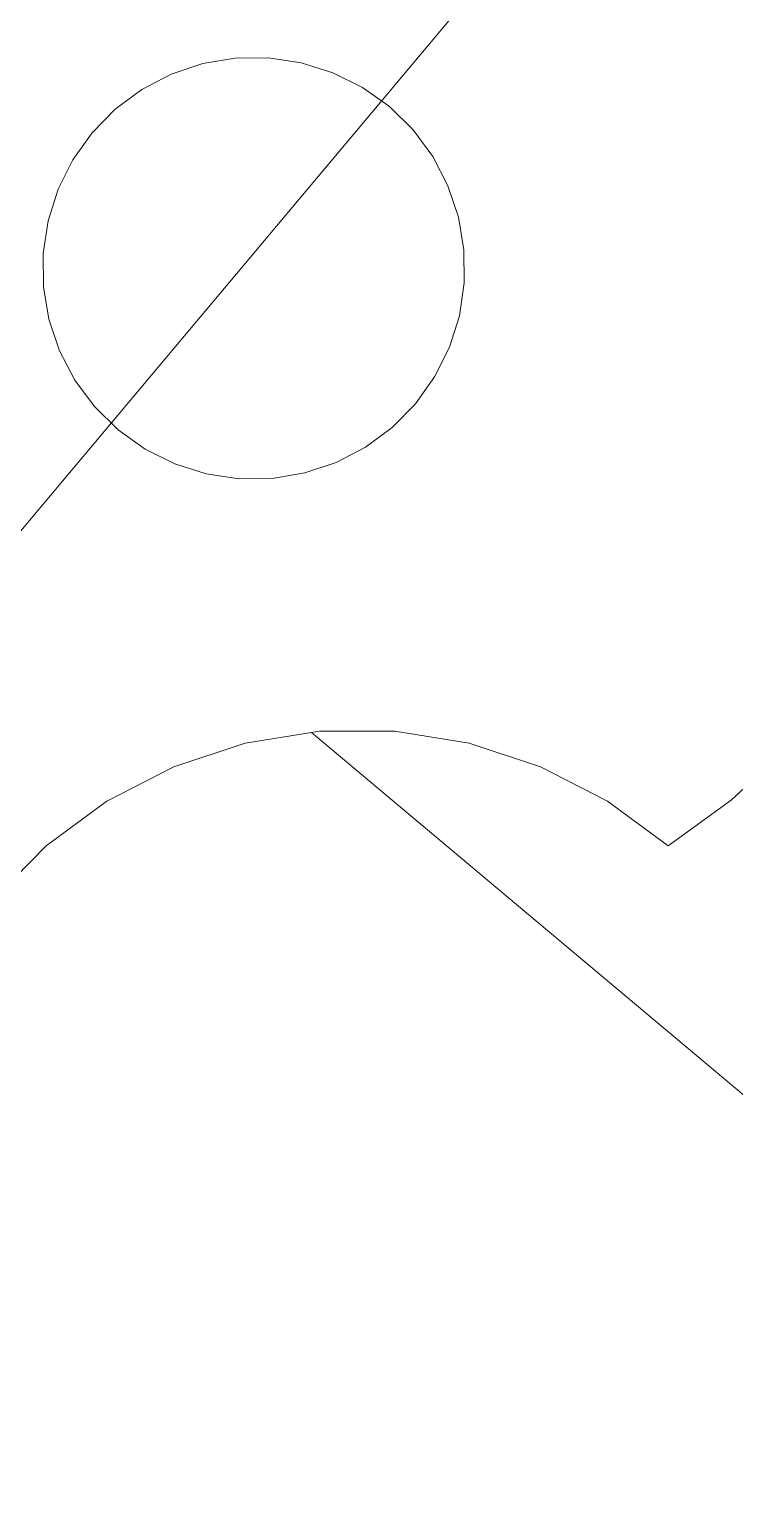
# Model space of a CAD drawing. Header units: metres. Extents: x 822482 to 822767, y 9662202 to 9662512.
# Drawn here: x 822661.8429 to 822661.873, y 9662367.4534 to 9662367.5164 of the extents above; entities that cross this region are included whole.
import ezdxf

# ---------------------------------------------------------------- set-up
doc = ezdxf.new("R2010")
doc.units = ezdxf.units.M
doc.layers.add('#ARQ_MOB', color=250, linetype='Continuous', lineweight=0)
doc.layers.add('ARQ_NE_MOBILIÁRIOS', color=251, linetype='Continuous', lineweight=0)

# ---------------------------------------------------------------- blocks, each defined once
blk = doc.blocks.new('BEBEDOURO ACQUA GELATA')
at = {"layer": '#ARQ_MOB'}
for p, q in [((55936.1974, -10142.9755), (55936.1974, -10071.6851)), ((55936.1974, -10142.9755), (55936.1974, -10071.6851)), ((55936.1974, -10142.9755), (55936.1974, -10071.6851)), ((55936.1974, -10142.9755), (55936.1974, -10071.6851)), ((55936.1974, -10142.9755), (55936.1974, -10071.6851)), ((55936.1974, -10142.9755), (55936.1974, -10071.6851)), ((55936.1974, -10142.9755), (55936.1974, -10071.6851)), ((55936.1974, -10142.9755), (55936.1974, -10071.6851)), ((55936.098, -10124.7459), (55935.9606, -10124.7789)), ((55936.098, -10124.7459), (55935.9606, -10124.7789)), ((55936.098, -10124.7459), (55935.9606, -10124.7789)), ((55936.098, -10124.7459), (55935.9606, -10124.7789)), ((55936.098, -10124.7459), (55935.9606, -10124.7789)), ((55936.098, -10124.7459), (55935.9606, -10124.7789)), ((55936.098, -10124.7459), (55935.9606, -10124.7789)), ((55936.098, -10124.7459), (55935.9606, -10124.7789)), ((55936.2388, -10124.7348), (55936.098, -10124.7459)), ((55936.2388, -10124.7348), (55936.098, -10124.7459)), ((55936.2388, -10124.7348), (55936.098, -10124.7459)), ((55936.2388, -10124.7348), (55936.098, -10124.7459)), ((55936.2388, -10124.7348), (55936.098, -10124.7459)), ((55936.2388, -10124.7348), (55936.098, -10124.7459)), ((55936.2388, -10124.7348), (55936.098, -10124.7459)), ((55936.2388, -10124.7348), (55936.098, -10124.7459)), ((55936.3797, -10124.7459), (55936.2388, -10124.7348)), ((55936.3797, -10124.7459), (55936.2388, -10124.7348)), ((55936.3797, -10124.7459), (55936.2388, -10124.7348)), ((55936.3797, -10124.7459), (55936.2388, -10124.7348)), ((55936.3797, -10124.7459), (55936.2388, -10124.7348)), ((55936.3797, -10124.7459), (55936.2388, -10124.7348)), ((55936.3797, -10124.7459), (55936.2388, -10124.7348)), ((55936.3797, -10124.7459), (55936.2388, -10124.7348)), ((55936.517, -10124.7789), (55936.3797, -10124.7459)), ((55936.517, -10124.7789), (55936.3797, -10124.7459)), ((55936.517, -10124.7789), (55936.3797, -10124.7459)), ((55936.517, -10124.7789), (55936.3797, -10124.7459)), ((55936.517, -10124.7789), (55936.3797, -10124.7459)), ((55936.517, -10124.7789), (55936.3797, -10124.7459)), ((55936.517, -10124.7789), (55936.3797, -10124.7459)), ((55936.517, -10124.7789), (55936.3797, -10124.7459)), ((55935.8301, -10124.833), (55935.7096, -10124.9068)), ((55935.8301, -10124.833), (55935.7096, -10124.9068)), ((55935.8301, -10124.833), (55935.7096, -10124.9068)), ((55935.8301, -10124.833), (55935.7096, -10124.9068)), ((55935.8301, -10124.833), (55935.7096, -10124.9068)), ((55935.8301, -10124.833), (55935.7096, -10124.9068)), ((55935.8301, -10124.833), (55935.7096, -10124.9068)), ((55935.8301, -10124.833), (55935.7096, -10124.9068)), ((55935.9606, -10124.7789), (55935.8301, -10124.833)), ((55935.9606, -10124.7789), (55935.8301, -10124.833)), ((55935.9606, -10124.7789), (55935.8301, -10124.833)), ((55935.9606, -10124.7789), (55935.8301, -10124.833)), ((55935.9606, -10124.7789), (55935.8301, -10124.833)), ((55935.9606, -10124.7789), (55935.8301, -10124.833)), ((55935.9606, -10124.7789), (55935.8301, -10124.833)), ((55935.9606, -10124.7789), (55935.8301, -10124.833)), ((55936.6475, -10124.833), (55936.517, -10124.7789)), ((55936.6475, -10124.833), (55936.517, -10124.7789)), ((55936.6475, -10124.833), (55936.517, -10124.7789)), ((55936.6475, -10124.833), (55936.517, -10124.7789)), ((55936.6475, -10124.833), (55936.517, -10124.7789)), ((55936.6475, -10124.833), (55936.517, -10124.7789)), ((55936.6475, -10124.833), (55936.517, -10124.7789)), ((55936.6475, -10124.833), (55936.517, -10124.7789)), ((55936.768, -10124.9068), (55936.6475, -10124.833)), ((55936.768, -10124.9068), (55936.6475, -10124.833)), ((55936.768, -10124.9068), (55936.6475, -10124.833)), ((55936.768, -10124.9068), (55936.6475, -10124.833)), ((55936.768, -10124.9068), (55936.6475, -10124.833)), ((55936.768, -10124.9068), (55936.6475, -10124.833)), ((55936.768, -10124.9068), (55936.6475, -10124.833)), ((55936.768, -10124.9068), (55936.6475, -10124.833)), ((55935.7096, -10124.9068), (55935.6022, -10124.9985)), ((55935.7096, -10124.9068), (55935.6022, -10124.9985)), ((55935.7096, -10124.9068), (55935.6022, -10124.9985)), ((55935.7096, -10124.9068), (55935.6022, -10124.9985)), ((55935.7096, -10124.9068), (55935.6022, -10124.9985)), ((55935.7096, -10124.9068), (55935.6022, -10124.9985)), ((55935.7096, -10124.9068), (55935.6022, -10124.9985)), ((55935.7096, -10124.9068), (55935.6022, -10124.9985)), ((55936.8754, -10124.9985), (55936.768, -10124.9068)), ((55936.8754, -10124.9985), (55936.768, -10124.9068)), ((55936.8754, -10124.9985), (55936.768, -10124.9068)), ((55936.8754, -10124.9985), (55936.768, -10124.9068)), ((55936.8754, -10124.9985), (55936.768, -10124.9068)), ((55936.8754, -10124.9985), (55936.768, -10124.9068)), ((55936.8754, -10124.9985), (55936.768, -10124.9068)), ((55936.8754, -10124.9985), (55936.768, -10124.9068)), ((55935.6022, -10124.9985), (55935.5105, -10125.1059)), ((55935.6022, -10124.9985), (55935.5105, -10125.1059)), ((55935.6022, -10124.9985), (55935.5105, -10125.1059)), ((55935.6022, -10124.9985), (55935.5105, -10125.1059)), ((55935.6022, -10124.9985), (55935.5105, -10125.1059)), ((55935.6022, -10124.9985), (55935.5105, -10125.1059)), ((55935.6022, -10124.9985), (55935.5105, -10125.1059)), ((55935.6022, -10124.9985), (55935.5105, -10125.1059)), ((55936.9672, -10125.1059), (55936.8754, -10124.9985)), ((55936.9672, -10125.1059), (55936.8754, -10124.9985)), ((55936.9672, -10125.1059), (55936.8754, -10124.9985)), ((55936.9672, -10125.1059), (55936.8754, -10124.9985)), ((55936.9672, -10125.1059), (55936.8754, -10124.9985)), ((55936.9672, -10125.1059), (55936.8754, -10124.9985)), ((55936.9672, -10125.1059), (55936.8754, -10124.9985)), ((55936.9672, -10125.1059), (55936.8754, -10124.9985)), ((55935.5105, -10125.1059), (55935.4367, -10125.2264)), ((55935.5105, -10125.1059), (55935.4367, -10125.2264)), ((55935.5105, -10125.1059), (55935.4367, -10125.2264)), ((55935.5105, -10125.1059), (55935.4367, -10125.2264)), ((55935.5105, -10125.1059), (55935.4367, -10125.2264)), ((55935.5105, -10125.1059), (55935.4367, -10125.2264)), ((55935.5105, -10125.1059), (55935.4367, -10125.2264)), ((55935.5105, -10125.1059), (55935.4367, -10125.2264)), ((55937.041, -10125.2264), (55936.9672, -10125.1059)), ((55937.041, -10125.2264), (55936.9672, -10125.1059)), ((55937.041, -10125.2264), (55936.9672, -10125.1059)), ((55937.041, -10125.2264), (55936.9672, -10125.1059)), ((55937.041, -10125.2264), (55936.9672, -10125.1059)), ((55937.041, -10125.2264), (55936.9672, -10125.1059)), ((55937.041, -10125.2264), (55936.9672, -10125.1059)), ((55937.041, -10125.2264), (55936.9672, -10125.1059)), ((55935.4367, -10125.2264), (55935.3826, -10125.3569)), ((55935.4367, -10125.2264), (55935.3826, -10125.3569)), ((55935.4367, -10125.2264), (55935.3826, -10125.3569)), ((55935.4367, -10125.2264), (55935.3826, -10125.3569)), ((55935.4367, -10125.2264), (55935.3826, -10125.3569)), ((55935.4367, -10125.2264), (55935.3826, -10125.3569)), ((55935.4367, -10125.2264), (55935.3826, -10125.3569)), ((55935.4367, -10125.2264), (55935.3826, -10125.3569)), ((55937.095, -10125.3569), (55937.041, -10125.2264)), ((55937.095, -10125.3569), (55937.041, -10125.2264)), ((55937.095, -10125.3569), (55937.041, -10125.2264)), ((55937.095, -10125.3569), (55937.041, -10125.2264)), ((55937.095, -10125.3569), (55937.041, -10125.2264)), ((55937.095, -10125.3569), (55937.041, -10125.2264)), ((55937.095, -10125.3569), (55937.041, -10125.2264)), ((55937.095, -10125.3569), (55937.041, -10125.2264)), ((55935.3826, -10125.3569), (55935.3496, -10125.4943)), ((55935.3826, -10125.3569), (55935.3496, -10125.4943)), ((55935.3826, -10125.3569), (55935.3496, -10125.4943)), ((55935.3826, -10125.3569), (55935.3496, -10125.4943)), ((55935.3826, -10125.3569), (55935.3496, -10125.4943)), ((55935.3826, -10125.3569), (55935.3496, -10125.4943)), ((55935.3826, -10125.3569), (55935.3496, -10125.4943)), ((55935.3826, -10125.3569), (55935.3496, -10125.4943)), ((55937.128, -10125.4943), (55937.095, -10125.3569)), ((55937.128, -10125.4943), (55937.095, -10125.3569)), ((55937.128, -10125.4943), (55937.095, -10125.3569)), ((55937.128, -10125.4943), (55937.095, -10125.3569)), ((55937.128, -10125.4943), (55937.095, -10125.3569)), ((55937.128, -10125.4943), (55937.095, -10125.3569)), ((55937.128, -10125.4943), (55937.095, -10125.3569)), ((55937.128, -10125.4943), (55937.095, -10125.3569)), ((55935.3496, -10125.4943), (55935.3385, -10125.6351)), ((55935.3496, -10125.4943), (55935.3385, -10125.6351)), ((55935.3496, -10125.4943), (55935.3385, -10125.6351)), ((55935.3496, -10125.4943), (55935.3385, -10125.6351)), ((55935.3496, -10125.4943), (55935.3385, -10125.6351)), ((55935.3496, -10125.4943), (55935.3385, -10125.6351)), ((55935.3496, -10125.4943), (55935.3385, -10125.6351)), ((55935.3496, -10125.4943), (55935.3385, -10125.6351)), ((55937.1391, -10125.6351), (55937.128, -10125.4943)), ((55937.1391, -10125.6351), (55937.128, -10125.4943)), ((55937.1391, -10125.6351), (55937.128, -10125.4943)), ((55937.1391, -10125.6351), (55937.128, -10125.4943)), ((55937.1391, -10125.6351), (55937.128, -10125.4943)), ((55937.1391, -10125.6351), (55937.128, -10125.4943)), ((55937.1391, -10125.6351), (55937.128, -10125.4943)), ((55937.1391, -10125.6351), (55937.128, -10125.4943)), ((55935.3385, -10125.6351), (55935.3496, -10125.776)), ((55935.3385, -10125.6351), (55935.3496, -10125.776)), ((55935.3385, -10125.6351), (55935.3496, -10125.776)), ((55935.3385, -10125.6351), (55935.3496, -10125.776)), ((55935.3385, -10125.6351), (55935.3496, -10125.776)), ((55935.3385, -10125.6351), (55935.3496, -10125.776)), ((55935.3385, -10125.6351), (55935.3496, -10125.776)), ((55935.3385, -10125.6351), (55935.3496, -10125.776)), ((55937.128, -10125.776), (55937.1391, -10125.6351)), ((55937.128, -10125.776), (55937.1391, -10125.6351)), ((55937.128, -10125.776), (55937.1391, -10125.6351)), ((55937.128, -10125.776), (55937.1391, -10125.6351)), ((55937.128, -10125.776), (55937.1391, -10125.6351)), ((55937.128, -10125.776), (55937.1391, -10125.6351)), ((55937.128, -10125.776), (55937.1391, -10125.6351)), ((55937.128, -10125.776), (55937.1391, -10125.6351)), ((55935.3496, -10125.776), (55935.3826, -10125.9133)), ((55935.3496, -10125.776), (55935.3826, -10125.9133)), ((55935.3496, -10125.776), (55935.3826, -10125.9133)), ((55935.3496, -10125.776), (55935.3826, -10125.9133)), ((55935.3496, -10125.776), (55935.3826, -10125.9133)), ((55935.3496, -10125.776), (55935.3826, -10125.9133)), ((55935.3496, -10125.776), (55935.3826, -10125.9133)), ((55935.3496, -10125.776), (55935.3826, -10125.9133)), ((55937.095, -10125.9133), (55937.128, -10125.776)), ((55937.095, -10125.9133), (55937.128, -10125.776)), ((55937.095, -10125.9133), (55937.128, -10125.776)), ((55937.095, -10125.9133), (55937.128, -10125.776)), ((55937.095, -10125.9133), (55937.128, -10125.776)), ((55937.095, -10125.9133), (55937.128, -10125.776)), ((55937.095, -10125.9133), (55937.128, -10125.776)), ((55937.095, -10125.9133), (55937.128, -10125.776)), ((55939.2586, -10126.0654), (55939.2993, -10125.7354)), ((55939.2586, -10126.0654), (55939.2993, -10125.7354)), ((55939.2586, -10126.0654), (55939.2993, -10125.7354)), ((55939.2586, -10126.0654), (55939.2993, -10125.7354)), ((55939.2586, -10126.0654), (55939.2993, -10125.7354)), ((55939.2586, -10126.0654), (55939.2993, -10125.7354)), ((55939.2586, -10126.0654), (55939.2993, -10125.7354)), ((55939.2586, -10126.0654), (55939.2993, -10125.7354)), ((55935.3826, -10125.9133), (55935.4367, -10126.0438)), ((55935.3826, -10125.9133), (55935.4367, -10126.0438)), ((55935.3826, -10125.9133), (55935.4367, -10126.0438)), ((55935.3826, -10125.9133), (55935.4367, -10126.0438)), ((55935.3826, -10125.9133), (55935.4367, -10126.0438)), ((55935.3826, -10125.9133), (55935.4367, -10126.0438)), ((55935.3826, -10125.9133), (55935.4367, -10126.0438)), ((55935.3826, -10125.9133), (55935.4367, -10126.0438)), ((55937.041, -10126.0438), (55937.095, -10125.9133)), ((55937.041, -10126.0438), (55937.095, -10125.9133)), ((55937.041, -10126.0438), (55937.095, -10125.9133)), ((55937.041, -10126.0438), (55937.095, -10125.9133)), ((55937.041, -10126.0438), (55937.095, -10125.9133)), ((55937.041, -10126.0438), (55937.095, -10125.9133)), ((55937.041, -10126.0438), (55937.095, -10125.9133)), ((55937.041, -10126.0438), (55937.095, -10125.9133)), ((55935.4367, -10126.0438), (55935.5105, -10126.1643)), ((55935.4367, -10126.0438), (55935.5105, -10126.1643)), ((55935.4367, -10126.0438), (55935.5105, -10126.1643)), ((55935.4367, -10126.0438), (55935.5105, -10126.1643)), ((55935.4367, -10126.0438), (55935.5105, -10126.1643)), ((55935.4367, -10126.0438), (55935.5105, -10126.1643)), ((55935.4367, -10126.0438), (55935.5105, -10126.1643)), ((55935.4367, -10126.0438), (55935.5105, -10126.1643)), ((55936.9672, -10126.1643), (55937.041, -10126.0438)), ((55936.9672, -10126.1643), (55937.041, -10126.0438)), ((55936.9672, -10126.1643), (55937.041, -10126.0438)), ((55936.9672, -10126.1643), (55937.041, -10126.0438)), ((55936.9672, -10126.1643), (55937.041, -10126.0438)), ((55936.9672, -10126.1643), (55937.041, -10126.0438)), ((55936.9672, -10126.1643), (55937.041, -10126.0438)), ((55936.9672, -10126.1643), (55937.041, -10126.0438)), ((55939.2586, -10126.0654), (55939.1774, -10126.3878)), ((55939.2586, -10126.0654), (55939.1774, -10126.3878)), ((55939.2586, -10126.0654), (55939.1774, -10126.3878)), ((55939.2586, -10126.0654), (55939.1774, -10126.3878)), ((55939.2586, -10126.0654), (55939.1774, -10126.3878)), ((55939.2586, -10126.0654), (55939.1774, -10126.3878)), ((55939.2586, -10126.0654), (55939.1774, -10126.3878)), ((55939.2586, -10126.0654), (55939.1774, -10126.3878)), ((55935.5105, -10126.1643), (55935.6022, -10126.2717)), ((55935.5105, -10126.1643), (55935.6022, -10126.2717)), ((55935.5105, -10126.1643), (55935.6022, -10126.2717)), ((55935.5105, -10126.1643), (55935.6022, -10126.2717)), ((55935.5105, -10126.1643), (55935.6022, -10126.2717)), ((55935.5105, -10126.1643), (55935.6022, -10126.2717)), ((55935.5105, -10126.1643), (55935.6022, -10126.2717)), ((55935.5105, -10126.1643), (55935.6022, -10126.2717)), ((55936.8754, -10126.2717), (55936.9672, -10126.1643)), ((55936.8754, -10126.2717), (55936.9672, -10126.1643)), ((55936.8754, -10126.2717), (55936.9672, -10126.1643)), ((55936.8754, -10126.2717), (55936.9672, -10126.1643)), ((55936.8754, -10126.2717), (55936.9672, -10126.1643)), ((55936.8754, -10126.2717), (55936.9672, -10126.1643)), ((55936.8754, -10126.2717), (55936.9672, -10126.1643)), ((55936.8754, -10126.2717), (55936.9672, -10126.1643)), ((55935.6022, -10126.2717), (55935.7096, -10126.3635)), ((55935.6022, -10126.2717), (55935.7096, -10126.3635)), ((55935.6022, -10126.2717), (55935.7096, -10126.3635)), ((55935.6022, -10126.2717), (55935.7096, -10126.3635)), ((55935.6022, -10126.2717), (55935.7096, -10126.3635)), ((55935.6022, -10126.2717), (55935.7096, -10126.3635)), ((55935.6022, -10126.2717), (55935.7096, -10126.3635)), ((55935.6022, -10126.2717), (55935.7096, -10126.3635)), ((55936.768, -10126.3635), (55936.8754, -10126.2717)), ((55936.768, -10126.3635), (55936.8754, -10126.2717)), ((55936.768, -10126.3635), (55936.8754, -10126.2717)), ((55936.768, -10126.3635), (55936.8754, -10126.2717)), ((55936.768, -10126.3635), (55936.8754, -10126.2717)), ((55936.768, -10126.3635), (55936.8754, -10126.2717)), ((55936.768, -10126.3635), (55936.8754, -10126.2717)), ((55936.768, -10126.3635), (55936.8754, -10126.2717)), ((55935.7096, -10126.3635), (55935.8301, -10126.4373)), ((55935.7096, -10126.3635), (55935.8301, -10126.4373)), ((55935.7096, -10126.3635), (55935.8301, -10126.4373)), ((55935.7096, -10126.3635), (55935.8301, -10126.4373)), ((55935.7096, -10126.3635), (55935.8301, -10126.4373)), ((55935.7096, -10126.3635), (55935.8301, -10126.4373)), ((55935.7096, -10126.3635), (55935.8301, -10126.4373)), ((55935.7096, -10126.3635), (55935.8301, -10126.4373)), ((55936.6475, -10126.4373), (55936.768, -10126.3635)), ((55936.6475, -10126.4373), (55936.768, -10126.3635)), ((55936.6475, -10126.4373), (55936.768, -10126.3635)), ((55936.6475, -10126.4373), (55936.768, -10126.3635)), ((55936.6475, -10126.4373), (55936.768, -10126.3635)), ((55936.6475, -10126.4373), (55936.768, -10126.3635)), ((55936.6475, -10126.4373), (55936.768, -10126.3635)), ((55936.6475, -10126.4373), (55936.768, -10126.3635)), ((55938.8569, -10126.4081), (55938.5437, -10126.4787)), ((55938.8569, -10126.4081), (55938.5437, -10126.4787)), ((55938.8569, -10126.4081), (55938.5437, -10126.4787)), ((55938.8569, -10126.4081), (55938.5437, -10126.4787)), ((55938.8569, -10126.4081), (55938.5437, -10126.4787)), ((55938.8569, -10126.4081), (55938.5437, -10126.4787)), ((55938.8569, -10126.4081), (55938.5437, -10126.4787)), ((55938.8569, -10126.4081), (55938.5437, -10126.4787)), ((55939.1774, -10126.3878), (55938.8569, -10126.4081)), ((55939.1774, -10126.3878), (55938.8569, -10126.4081)), ((55939.1774, -10126.3878), (55938.8569, -10126.4081)), ((55939.1774, -10126.3878), (55938.8569, -10126.4081)), ((55939.1774, -10126.3878), (55938.8569, -10126.4081)), ((55939.1774, -10126.3878), (55938.8569, -10126.4081)), ((55939.1774, -10126.3878), (55938.8569, -10126.4081)), ((55939.1774, -10126.3878), (55938.8569, -10126.4081)), ((55935.8301, -10126.4373), (55935.9606, -10126.4913)), ((55935.8301, -10126.4373), (55935.9606, -10126.4913)), ((55935.8301, -10126.4373), (55935.9606, -10126.4913)), ((55935.8301, -10126.4373), (55935.9606, -10126.4913)), ((55935.8301, -10126.4373), (55935.9606, -10126.4913)), ((55935.8301, -10126.4373), (55935.9606, -10126.4913)), ((55935.8301, -10126.4373), (55935.9606, -10126.4913)), ((55935.8301, -10126.4373), (55935.9606, -10126.4913)), ((55936.517, -10126.4913), (55936.6475, -10126.4373)), ((55936.517, -10126.4913), (55936.6475, -10126.4373)), ((55936.517, -10126.4913), (55936.6475, -10126.4373)), ((55936.517, -10126.4913), (55936.6475, -10126.4373)), ((55936.517, -10126.4913), (55936.6475, -10126.4373)), ((55936.517, -10126.4913), (55936.6475, -10126.4373)), ((55936.517, -10126.4913), (55936.6475, -10126.4373)), ((55936.517, -10126.4913), (55936.6475, -10126.4373)), ((55938.2456, -10126.5979), (55938.5437, -10126.4787)), ((55938.2456, -10126.5979), (55938.5437, -10126.4787)), ((55938.2456, -10126.5979), (55938.5437, -10126.4787)), ((55938.2456, -10126.5979), (55938.5437, -10126.4787)), ((55938.2456, -10126.5979), (55938.5437, -10126.4787)), ((55938.2456, -10126.5979), (55938.5437, -10126.4787)), ((55938.2456, -10126.5979), (55938.5437, -10126.4787)), ((55938.2456, -10126.5979), (55938.5437, -10126.4787)), ((55935.9606, -10126.4913), (55936.098, -10126.5243)), ((55935.9606, -10126.4913), (55936.098, -10126.5243)), ((55935.9606, -10126.4913), (55936.098, -10126.5243)), ((55935.9606, -10126.4913), (55936.098, -10126.5243)), ((55935.9606, -10126.4913), (55936.098, -10126.5243)), ((55935.9606, -10126.4913), (55936.098, -10126.5243)), ((55935.9606, -10126.4913), (55936.098, -10126.5243)), ((55935.9606, -10126.4913), (55936.098, -10126.5243)), ((55936.098, -10126.5243), (55936.2388, -10126.5354)), ((55936.098, -10126.5243), (55936.2388, -10126.5354)), ((55936.098, -10126.5243), (55936.2388, -10126.5354)), ((55936.098, -10126.5243), (55936.2388, -10126.5354)), ((55936.098, -10126.5243), (55936.2388, -10126.5354)), ((55936.098, -10126.5243), (55936.2388, -10126.5354)), ((55936.098, -10126.5243), (55936.2388, -10126.5354)), ((55936.098, -10126.5243), (55936.2388, -10126.5354)), ((55936.2388, -10126.5354), (55936.3797, -10126.5243)), ((55936.2388, -10126.5354), (55936.3797, -10126.5243)), ((55936.2388, -10126.5354), (55936.3797, -10126.5243)), ((55936.2388, -10126.5354), (55936.3797, -10126.5243)), ((55936.2388, -10126.5354), (55936.3797, -10126.5243)), ((55936.2388, -10126.5354), (55936.3797, -10126.5243)), ((55936.2388, -10126.5354), (55936.3797, -10126.5243)), ((55936.2388, -10126.5354), (55936.3797, -10126.5243)), ((55936.3797, -10126.5243), (55936.517, -10126.4913)), ((55936.3797, -10126.5243), (55936.517, -10126.4913)), ((55936.3797, -10126.5243), (55936.517, -10126.4913)), ((55936.3797, -10126.5243), (55936.517, -10126.4913)), ((55936.3797, -10126.5243), (55936.517, -10126.4913)), ((55936.3797, -10126.5243), (55936.517, -10126.4913)), ((55936.3797, -10126.5243), (55936.517, -10126.4913)), ((55936.3797, -10126.5243), (55936.517, -10126.4913)), ((55938.2456, -10126.5979), (55937.9701, -10126.7628)), ((55938.2456, -10126.5979), (55937.9701, -10126.7628)), ((55938.2456, -10126.5979), (55937.9701, -10126.7628)), ((55938.2456, -10126.5979), (55937.9701, -10126.7628)), ((55938.2456, -10126.5979), (55937.9701, -10126.7628)), ((55938.2456, -10126.5979), (55937.9701, -10126.7628)), ((55938.2456, -10126.5979), (55937.9701, -10126.7628)), ((55938.2456, -10126.5979), (55937.9701, -10126.7628)), ((55937.9701, -10126.7628), (55937.7241, -10126.9691)), ((55937.9701, -10126.7628), (55937.7241, -10126.9691)), ((55937.9701, -10126.7628), (55937.7241, -10126.9691)), ((55937.9701, -10126.7628), (55937.7241, -10126.9691)), ((55937.9701, -10126.7628), (55937.7241, -10126.9691)), ((55937.9701, -10126.7628), (55937.7241, -10126.9691)), ((55937.9701, -10126.7628), (55937.7241, -10126.9691)), ((55937.9701, -10126.7628), (55937.7241, -10126.9691)), ((55937.701, -10126.9958), (55937.7241, -10126.9691)), ((55937.701, -10126.9958), (55937.7241, -10126.9691)), ((55937.701, -10126.9958), (55937.7241, -10126.9691)), ((55937.701, -10126.9958), (55937.7241, -10126.9691)), ((55937.701, -10126.9958), (55937.7241, -10126.9691)), ((55937.701, -10126.9958), (55937.7241, -10126.9691)), ((55937.701, -10126.9958), (55937.7241, -10126.9691)), ((55937.701, -10126.9958), (55937.7241, -10126.9691)), ((55937.5138, -10127.2117), (55937.701, -10126.9958)), ((55937.5138, -10127.2117), (55937.701, -10126.9958)), ((55937.5138, -10127.2117), (55937.701, -10126.9958)), ((55937.5138, -10127.2117), (55937.701, -10126.9958)), ((55937.5138, -10127.2117), (55937.701, -10126.9958)), ((55937.5138, -10127.2117), (55937.701, -10126.9958)), ((55937.5138, -10127.2117), (55937.701, -10126.9958)), ((55937.5138, -10127.2117), (55937.701, -10126.9958)), ((55937.701, -10126.9958), (55940.1688, -10126.9958)), ((55937.701, -10126.9958), (55940.1688, -10126.9958)), ((55937.701, -10126.9958), (55940.1688, -10126.9958)), ((55937.701, -10126.9958), (55940.1688, -10126.9958)), ((55937.701, -10126.9958), (55940.1688, -10126.9958)), ((55937.701, -10126.9958), (55940.1688, -10126.9958)), ((55937.701, -10126.9958), (55940.1688, -10126.9958)), ((55937.701, -10126.9958), (55940.1688, -10126.9958)), ((55937.5138, -10127.2117), (55937.3445, -10127.4845)), ((55937.5138, -10127.2117), (55937.3445, -10127.4845)), ((55937.5138, -10127.2117), (55937.3445, -10127.4845)), ((55937.5138, -10127.2117), (55937.3445, -10127.4845)), ((55937.5138, -10127.2117), (55937.3445, -10127.4845)), ((55937.5138, -10127.2117), (55937.3445, -10127.4845)), ((55937.5138, -10127.2117), (55937.3445, -10127.4845)), ((55937.5138, -10127.2117), (55937.3445, -10127.4845)), ((55937.3445, -10127.4845), (55937.2204, -10127.7806)), ((55937.3445, -10127.4845), (55937.2204, -10127.7806)), ((55937.3445, -10127.4845), (55937.2204, -10127.7806)), ((55937.3445, -10127.4845), (55937.2204, -10127.7806)), ((55937.3445, -10127.4845), (55937.2204, -10127.7806)), ((55937.3445, -10127.4845), (55937.2204, -10127.7806)), ((55937.3445, -10127.4845), (55937.2204, -10127.7806)), ((55937.3445, -10127.4845), (55937.2204, -10127.7806)), ((55937.1447, -10128.0927), (55937.2204, -10127.7806)), ((55937.1447, -10128.0927), (55937.2204, -10127.7806)), ((55937.1447, -10128.0927), (55937.2204, -10127.7806)), ((55937.1447, -10128.0927), (55937.2204, -10127.7806)), ((55937.1447, -10128.0927), (55937.2204, -10127.7806)), ((55937.1447, -10128.0927), (55937.2204, -10127.7806)), ((55937.1447, -10128.0927), (55937.2204, -10127.7806)), ((55937.1447, -10128.0927), (55937.2204, -10127.7806)), ((55937.1447, -10128.0927), (55937.1193, -10128.4127)), ((55937.1447, -10128.0927), (55937.1193, -10128.4127)), ((55937.1447, -10128.0927), (55937.1193, -10128.4127)), ((55937.1447, -10128.0927), (55937.1193, -10128.4127)), ((55937.1447, -10128.0927), (55937.1193, -10128.4127)), ((55937.1447, -10128.0927), (55937.1193, -10128.4127)), ((55937.1447, -10128.0927), (55937.1193, -10128.4127)), ((55937.1447, -10128.0927), (55937.1193, -10128.4127))]:
    blk.add_line(p, q, dxfattribs=at)
blk = doc.blocks.new('A$C8f1b9c42')
at = {"layer": 'ARQ_NE_MOBILIÁRIOS', "xscale": 0.01, "yscale": 0.01, "zscale": 0.01, "rotation": 180.000000003544}
blk.add_blockref('BEBEDOURO ACQUA GELATA', (868.746878, -297.309597), dxfattribs=at)

msp = doc.modelspace()

# ---------------------------------------------------------------- block references
at = {"ltscale": 10, "rotation": 140.0090103764572}
msp.add_blockref('A$C8f1b9c42', (822772.889045, 9662018.469656), dxfattribs=at)

doc.saveas('drawing.dxf')
